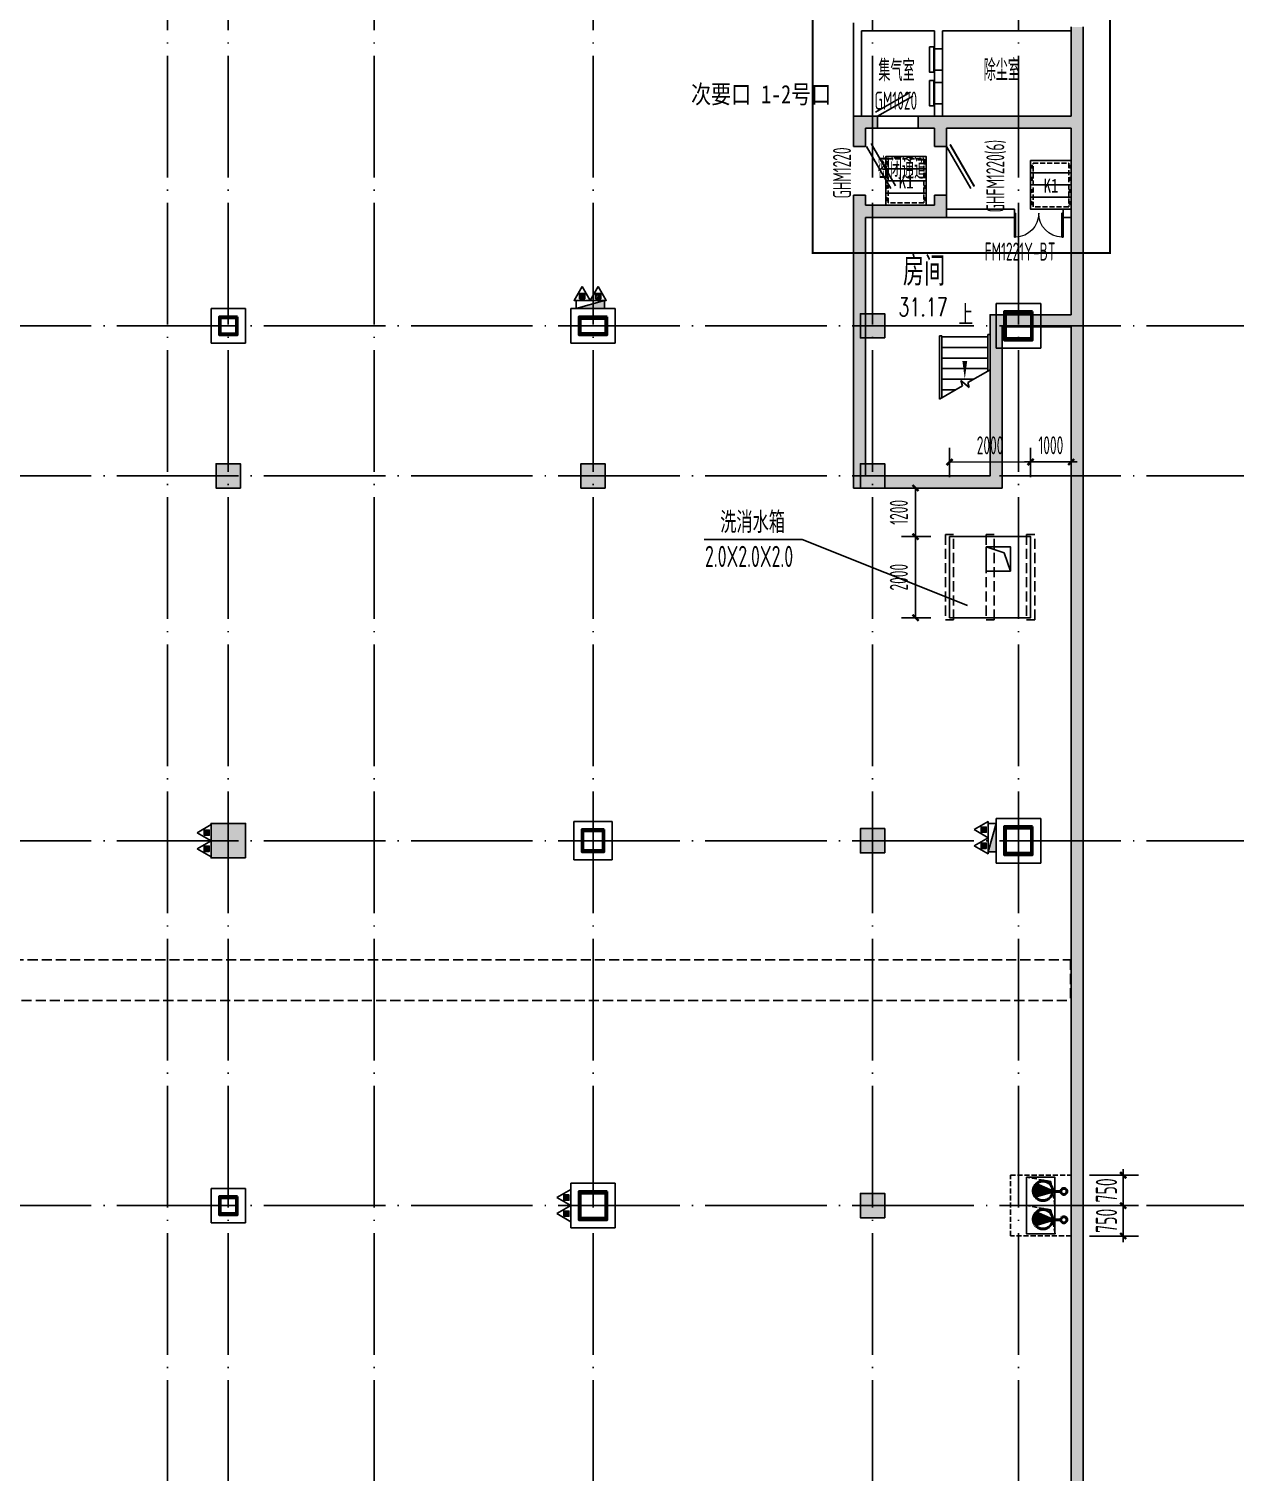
# Model space of a CAD drawing. Extents: x -473190 to 2138458, y -81875 to 2633646.
# Drawn here: x 626765 to 656534, y 122368 to 157967 of the extents above; entities that cross this region are included whole.
import ezdxf

# ---------------------------------------------------------------- set-up
doc = ezdxf.new("R2010")
doc.units = 0
doc.header["$LTSCALE"] = 1000
for name, pattern in [('__DASH', [0.35, 0.25, -0.1]), ('DASH', [0.35, 0.25, -0.1]), ('DOTE', [2.42, 2, -0.2, 0.02, -0.2]), ('排水', [1.1, 1, -0.1])]:
    doc.linetypes.add(name, pattern=pattern)
for name, color, linetype in [('A-COLUMN', 2, 'Continuous'), ('A-DIM_SYMB', 3, 'Continuous'), ('A-PUB_HATCH', 8, 'Continuous'), ('A-PUB_TEXT', 7, 'Continuous'), ('A-STAIR', 3, 'Continuous'), ('A-WALL', 2, 'Continuous'), ('DOOR_FIRE', 4, 'Continuous'), ('DOOR_FIRE_TEXT', 7, 'Continuous'), ('DOTE', 1, 'DOTE'), ('PUB_DIM', 3, 'Continuous'), ('PUB_HATCH', 8, 'Continuous'), ('RF-JSK', 9, 'Continuous'), ('RF-KBGQ', 15, 'Continuous'), ('RF-KTK', 210, 'Continuous'), ('RF-M', 4, 'Continuous'), ('RF-MBH', 11, 'Continuous'), ('RF-QT', 30, 'Continuous'), ('S-柱', 51, 'Continuous'), ('S-柱-填充', 8, 'Continuous'), ('SPACE', 7, 'Continuous'), ('TWT_DASH', 8, 'DASH'), ('TWT_TEXT', 7, 'Continuous'), ('TWT_水箱', 7, 'Continuous'), ('W-EQUIP_消火栓', 7, 'Continuous'), ('W-EQUIP_灭火器', 7, 'Continuous'), ('图层1', 7, 'Continuous'), ('排水', 4, 'Continuous'), ('索引线', 252, 'Continuous'), ('集水坑', 4, 'Continuous')]:
    doc.layers.add(name, color=color, linetype=linetype)
doc.layers.add('GPS-污水', color=2, linetype='排水', lineweight=40)
doc.layers.add('RF-WZ', color=110, linetype='Continuous', lineweight=0)
doc.styles.add('8B2_02', font='tssdeng.shx', dxfattribs={"width": 0.6, "bigfont": 'TSSDCHN.shx'})
doc.styles.add('_TCH_DIM', font='SIMPLEX', dxfattribs={"bigfont": 'GBCBIG'})
doc.styles.add('_TCH_DIM_T3', font='tssdeng.shx', dxfattribs={"width": 0.564706, "bigfont": '@@@tssdchn.shx'})
doc.styles.add('_TCH_SPACE', font='SIMPLEX', dxfattribs={"height": 5, "bigfont": 'GBCBIG'})
doc.styles.add('_TCH_WINDOW', font='tssdeng.shx', dxfattribs={"width": 0.8, "height": 3.5, "bigfont": 'tssdchn.shx'})
doc.styles.get("Standard").update_dxf_attribs({"font": 'gbenor.shx', "bigfont": 'gbcbig.shx'})
doc.styles.add('TYDG_01', font='', dxfattribs={"width": 0.8})
doc.styles.add('TYDG_02', font='TSSDENG', dxfattribs={"width": 0.8, "bigfont": 'TSSDCHN'})
doc.styles.get('TYDG_01').set_extended_font_data('SimSun')
doc.dimstyles.new('_TCH_ARCH&&150', dxfattribs={"dimtxt": 525, "dimasz": 150, "dimexe": 375, "dimexo": 450, "dimgap": 150, "dimtad": 1, "dimdec": 0, "dimzin": 0, "dimdsep": 46, "dimtxsty": '_TCH_DIM_T3', "dimblk": 'ARCHTICK', "dimcen": 0.09, "dimclrt": 7, "dimazin": 2, "dimtfac": 1, "dimtdec": 0, "dimtix": 1, "dimtmove": 2, "dimatfit": 3, "dimfxl": 0, "dimtolj": 1, "dimtzin": 0, "dimarcsym": 0})
doc.dimstyles.new('_TWT_ARCH&&150', dxfattribs={"dimtxt": 446.25, "dimasz": 150, "dimexe": 375, "dimexo": 450, "dimgap": 189.375, "dimtad": 1, "dimdec": 0, "dimzin": 0, "dimdsep": 46, "dimtxsty": '_TCH_DIM_T3', "dimblk": 'ARCHTICK', "dimcen": 0.09, "dimclrt": 7, "dimazin": 2, "dimtfac": 1, "dimtdec": 0, "dimtix": 1, "dimtmove": 2, "dimatfit": 3, "dimfxl": 0, "dimtolj": 1, "dimtzin": 0, "dimarcsym": 0})

# ---------------------------------------------------------------- blocks, each defined once
blk = doc.blocks.new('$SB01_1')
h = blk.add_hatch(color=256)
h.dxf.hatch_style = 1
h.paths.add_polyline_path([(-0.381, -0.323), (0.5, 0), (-0.381, 0.323)])
h.paths.add_polyline_path([(0, 0), (0.002, 0), (0.002, 0.001), (0, 0.001)], flags=24)
h.paths.add_polyline_path([(0, -0.002), (0.003, -0.002), (0.003, -0.001), (0, -0.001)], flags=24)
h.paths.add_polyline_path([(0, -0.003), (0.003, -0.003), (0.003, -0.002), (0, -0.002)], flags=24)
for p, q in [((0.5, 0), (-0.381, 0.323)), ((-0.381, 0.323), (-0.381, -0.323)), ((0.5, 0), (-0.381, -0.323))]:
    blk.add_line(p, q)
blk.add_circle((0, 0), 0.5)
at = {"flags": 1}
for tag, p in [('UNIT', (0, 0)), ('SPEC', (0, -0.002)), ('WHAT', (0, -0.003))]:
    blk.add_attdef(tag, p, '', height=0.001, dxfattribs=at)
blk = doc.blocks.new('人防集水坑')
at = {"layer": 'GPS-污水', "linetype": '排水'}
for p, q in [((307486, 701151), (307284, 701151)), ((307486, 700451), (307284, 700451))]:
    blk.add_line(p, q, dxfattribs=at)
for centre in [(307561, 701151), (307561, 700451)]:
    blk.add_circle(centre, 75, dxfattribs=at)
at = {"layer": '集水坑', "linetype": 'DASH', "ltscale": 0.5}
blk.add_lwpolyline([(306241, 700051), (306241, 701551), (307741, 701551), (307741, 700051)], close=True, dxfattribs=at)
at = {"layer": '集水坑', "linetype": 'Continuous', "ltscale": 0.5}
for points in [[(306641, 701501), (306641, 700801), (307341, 700801), (307341, 701501)], [(306641, 700801), (306641, 700101), (307341, 700101), (307341, 700801)]]:
    blk.add_lwpolyline(points, close=True, dxfattribs=at)
at = {"layer": '集水坑', "linetype": 'DASH', "ltscale": 0.5}
for points in [[(307341, 700801), (307237, 701397), (306641, 701501)], [(307347, 700101), (307243, 700697), (306647, 700801)]]:
    blk.add_lwpolyline(points, dxfattribs=at)
at = {"layer": 'GPS-污水', "linetype": '排水', "xscale": -480.0000000000002, "yscale": 480.0000000000002, "zscale": 480.0000000000002, "rotation": 176.2535374729293}
for p in [(307045, 701164, 0), (307045, 700464, 0)]:
    blk.add_blockref('$SB01_1', p, dxfattribs=at)
blk = doc.blocks.new('_ArchTick')
at = {"color": 0, "linetype": 'ByBlock', "const_width": 0.4}
blk.add_lwpolyline([(-0.5, -0.5), (0.5, 0.5)], dxfattribs=at)
blk = doc.blocks.new('*D5263')
at = {"layer": 'Defpoints', "color": 0, "transparency": 16777216}
for p in [(214934, -54918), (216218, -54918), (214934, -55668)]:
    blk.add_point(p, dxfattribs=at)
at = {"layer": 'PUB_DIM', "color": 0, "lineweight": -2, "transparency": 16777216}
for p, q in [((216218, -54918), (216218, -54768)), ((215384, -54918), (216593, -54918)), ((216218, -55668), (216218, -54918)), ((215384, -55668), (216593, -55668)), ((216218, -55668), (216218, -55818))]:
    blk.add_line(p, q, dxfattribs=at)
at = {"layer": 'PUB_DIM', "color": 0, "lineweight": -2, "transparency": 16777216, "xscale": 150, "yscale": 150, "zscale": 150}
for p, rotation in [((216218, -54918), 270), ((216218, -55668), 90)]:
    blk.add_blockref('_ArchTick', p, dxfattribs=dict(at, rotation=rotation))
at = {"layer": 'PUB_DIM', "color": 7, "transparency": 16777216, "insert": (215805, -55293), "char_height": 525, "attachment_point": 5, "rotation": 90, "style": '_TCH_DIM_T3'}
blk.add_mtext('\\A1;750', dxfattribs=at)
blk = doc.blocks.new('*D5264')
at = {"layer": 'Defpoints', "color": 0, "transparency": 16777216}
for p in [(214934, -55668), (216218, -55668), (214934, -56418)]:
    blk.add_point(p, dxfattribs=at)
at = {"layer": 'PUB_DIM', "color": 0, "lineweight": -2, "transparency": 16777216}
for p, q in [((216218, -55668), (216218, -55518)), ((215384, -55668), (216593, -55668)), ((216218, -56418), (216218, -55668)), ((215384, -56418), (216593, -56418)), ((216218, -56418), (216218, -56568))]:
    blk.add_line(p, q, dxfattribs=at)
at = {"layer": 'PUB_DIM', "color": 0, "lineweight": -2, "transparency": 16777216, "xscale": 150, "yscale": 150, "zscale": 150}
for p, rotation in [((216218, -55668), 270), ((216218, -56418), 90)]:
    blk.add_blockref('_ArchTick', p, dxfattribs=dict(at, rotation=rotation))
at = {"layer": 'PUB_DIM', "color": 7, "transparency": 16777216, "insert": (215805, -56043), "char_height": 525, "attachment_point": 5, "rotation": 90, "style": '_TCH_DIM_T3'}
blk.add_mtext('\\A1;750', dxfattribs=at)
blk = doc.blocks.new('A$C7EFF042E')
at = {"layer": 'A-COLUMN', "color": 6}
for p, q in [((89800, 4000), (88700, 4000)), ((88700, 4000), (88700, 2900)), ((89800, 2900), (89800, 4000)), ((70175, 3875), (69325, 3875)), ((69325, 3875), (69325, 3025)), ((70175, 3025), (70175, 3875)), ((79300, 3875), (78200, 3875)), ((78200, 3875), (78200, 3025)), ((79300, 3025), (79300, 3875)), ((69325, 3025), (70175, 3025)), ((78200, 3025), (79300, 3025)), ((88700, 2900), (89800, 2900)), ((79225, -8775), (78275, -8775)), ((78275, -8775), (78275, -9725)), ((79225, -9725), (79225, -8775)), ((89800, -8700), (88700, -8700)), ((88700, -8700), (88700, -9800)), ((89800, -9800), (89800, -8700)), ((78275, -9725), (79225, -9725)), ((88700, -9800), (89800, -9800)), ((79300, -17700), (78200, -17700)), ((78200, -17700), (78200, -18800)), ((79300, -18800), (79300, -17700)), ((70175, -17825), (69325, -17825)), ((69325, -17825), (69325, -18675)), ((70175, -18675), (70175, -17825)), ((69325, -18675), (70175, -18675)), ((78200, -18800), (79300, -18800))]:
    blk.add_line(p, q, dxfattribs=at)
at = {"layer": 'S-柱', "color": 6, "lineweight": 35}
for points in [[(69975, 3675), (69525, 3675), (69525, 3225), (69975, 3225)], [(69975, 3675), (69525, 3675), (69525, 3225), (69975, 3225)], [(79100, 3675), (78400, 3675), (78400, 3225), (79100, 3225)], [(79100, 3675), (78400, 3675), (78400, 3225), (79100, 3225)], [(89600, 3800), (88900, 3800), (88900, 3100), (89600, 3100)], [(89600, 3800), (88900, 3800), (88900, 3100), (89600, 3100)], [(79025, -8975), (78475, -8975), (78475, -9525), (79025, -9525)], [(79025, -8975), (78475, -8975), (78475, -9525), (79025, -9525)], [(89600, -8900), (88900, -8900), (88900, -9600), (89600, -9600)], [(89600, -8900), (88900, -8900), (88900, -9600), (89600, -9600)], [(69975, -18025), (69525, -18025), (69525, -18475), (69975, -18475)], [(69975, -18025), (69525, -18025), (69525, -18475), (69975, -18475)], [(79100, -17900), (78400, -17900), (78400, -18600), (79100, -18600)], [(79100, -17900), (78400, -17900), (78400, -18600), (79100, -18600)]]:
    blk.add_lwpolyline(points, close=True, dxfattribs=at)
at = {"layer": 'S-柱-填充', "color": 6, "lineweight": 35}
for points in [[(69945, 3255), (69555, 3255), (69555, 3645), (69945, 3645)], [(79060, 3265), (78440, 3265), (78440, 3635), (79060, 3635)], [(89560, 3140), (88940, 3140), (88940, 3760), (89560, 3760)], [(78995, -9495), (78505, -9495), (78505, -9005), (78995, -9005)], [(89560, -9560), (88940, -9560), (88940, -8940), (89560, -8940)], [(69945, -18445), (69555, -18445), (69555, -18055), (69945, -18055)], [(79060, -18560), (78440, -18560), (78440, -17940), (79060, -17940)]]:
    blk.add_lwpolyline(points, close=True, dxfattribs=at)
blk = doc.blocks.new('A$C4F5A101F')
at = {"layer": 'DOTE', "color": 16, "linetype": 'DOTE', "ltscale": 1.5}
for p, q in [((-99489.7, 16373.7), (-99489.7, -213765.2)), ((-88989.7, 16373.7), (-88989.7, -213765.2)), ((-78489.7, 16373.7), (-78489.7, -213765.2)), ((-39660.8, -4807.4), (-180399, -4807.4)), ((-39660.8, -8507.4), (-180399, -8507.4)), ((-39660.8, -17507.4), (-180399, -17507.4)), ((-39660.8, -26507.4), (-180399, -26507.4))]:
    blk.add_line(p, q, dxfattribs=at)
at = {"layer": 'DOTE', "color": 127, "linetype": 'DOTE', "ltscale": 1.5}
for p, q in [((-97989.7, 16373.7), (-97989.7, -213765.2)), ((-94389.7, 16373.7), (-94389.7, -213765.2)), ((-82089.7, 16373.7), (-82089.7, -213765.2))]:
    blk.add_line(p, q, dxfattribs=at)
blk = doc.blocks.new('$TwtSys$00000434')
for p, q in [((-0.5, 0.5), (-0.5, -0.5)), ((-0.5, -0.5), (0.5, 0.5)), ((0.5, 0.5), (-0.5, 0.5)), ((0.5, -0.5), (0.5, 0.5)), ((-0.5, -0.5), (0.5, -0.5))]:
    blk.add_line(p, q)
blk.add_solid([(0.5, -0.5), (0.5, 0.5), (-0.5, -0.5)])
blk = doc.blocks.new('$TwtSys$00000546')
h = blk.add_hatch()
h.set_pattern_fill('ANSI31', color=256, scale=200, style=0)
h.set_pattern_definition([(45, (-38543.802, -6670.83), (-17.67767, 17.67767), [])])
h.paths.add_polyline_path([(-65, 174), (65, 174), (65, 44), (-65, 44)])
for points in [[(0, 344), (-198, 0), (198, 0)], [(-65, 174), (65, 174), (65, 44), (-65, 44)]]:
    blk.add_lwpolyline(points, close=True)
blk = doc.blocks.new('RFJSK1')
at = {"layer": 'RF-JSK'}
for p, q in [((220418, 104411), (220418, 104351)), ((221398, 104411), (221398, 104351)), ((220418, 104111), (220418, 104051)), ((221398, 104111), (221398, 104051)), ((220418, 103811), (220418, 103751)), ((221398, 103811), (221398, 103751)), ((220418, 103511), (220418, 103451)), ((221398, 103511), (221398, 103451))]:
    blk.add_line(p, q, dxfattribs=at)
for points in [[(220408, 104531), (221408, 104531), (221408, 103331), (220408, 103331), (220408, 104531)], [(220408, 104411), (220408, 104531), (221408, 104531), (221408, 104411)], [(220408, 104411), (220448, 104411), (220448, 104351), (220408, 104351)], [(221408, 104351), (221408, 104231), (220408, 104231), (220408, 104351)], [(221408, 104411), (221368, 104411), (221368, 104351), (221408, 104351)], [(220408, 104111), (220408, 104231), (221408, 104231), (221408, 104111)], [(220408, 104111), (220448, 104111), (220448, 104051), (220408, 104051)], [(221408, 104051), (221408, 103931), (220408, 103931), (220408, 104051)], [(221408, 104111), (221368, 104111), (221368, 104051), (221408, 104051)], [(220408, 103811), (220408, 103931), (221408, 103931), (221408, 103811)], [(220408, 103811), (220448, 103811), (220448, 103751), (220408, 103751)], [(221408, 103751), (221408, 103631), (220408, 103631), (220408, 103751)], [(220408, 103511), (220408, 103631), (221408, 103631), (221408, 103511)], [(221408, 103811), (221368, 103811), (221368, 103751), (221408, 103751)], [(220408, 103511), (220448, 103511), (220448, 103451), (220408, 103451)], [(221408, 103451), (221408, 103331), (220408, 103331), (220408, 103451)], [(221408, 103511), (221368, 103511), (221368, 103451), (221408, 103451)]]:
    blk.add_lwpolyline(points, dxfattribs=at)
at = {"layer": 'RF-JSK', "linetype": '__DASH', "ltscale": 0.5}
blk.add_lwpolyline([(220468, 104471), (221348, 104471), (221348, 103391), (220468, 103391)], close=True, dxfattribs=at)
at = {"layer": 'RF-JSK', "color": 110, "style": 'TYDG_01', "width": 0.8}
blk.add_text('K1', height=339.9, dxfattribs=at).set_placement((220727, 103744))
blk = doc.blocks.new('$DorLib2D$00000002')
for p, q in [((-0.5, 0), (-0.5, 0.4875)), ((-0.475, 0.4875), (-0.5, 0.4875)), ((-0.475, 0), (-0.475, 0.4875)), ((0.475, 0), (0.475, 0.4875)), ((0.475, 0.4875), (0.5, 0.4875)), ((0.5, 0), (0.5, 0.4875)), ((-0.5, 0), (-0.475, 0)), ((0.5, 0), (0.475, 0))]:
    blk.add_line(p, q)
at = {"lineweight": 13}
for centre, start, end in [((-0.4875, 0), 0, 88.53072), ((0.4875, 0), 91.46928, 180)]:
    blk.add_arc(centre, 0.4875, start, end, dxfattribs=at)
blk = doc.blocks.new('$DorLib2D$00000180')
at = {"color": 0}
for p, q in [((-0.557, 0.242), (0.309, 0.742)), ((-0.5, 0.143), (0.366, 0.643))]:
    blk.add_line(p, q, dxfattribs=at)
blk = doc.blocks.new('$DorLib2D$00000192')
at = {"color": 0}
blk.add_line((-0.5, 0.125), (0.366, 0.625), dxfattribs=at)
at = {"color": 0, "const_width": 0.0417}
blk.add_lwpolyline([(-0.542, 0.197), (0.324, 0.697)], dxfattribs=at)
blk = doc.blocks.new('rfk')
at = {"layer": 'A-PUB_HATCH'}
for points in [[(531673.2, -659885.2), (531673.2, -660635.2), (531973.2, -660635.2), (531973.2, -660185.2)], [(531973.2, -660185.2), (532273.2, -660185.2), (532273.2, -659885.2), (531673.2, -659885.2)], [(533773.2, -659885.2), (533273.2, -659885.2), (533273.2, -660185.2), (533673.2, -660185.2), (533806.5, -660085.2)], [(533806.5, -660085.2), (533973.2, -660185.2), (537048.2, -660185.2), (537148.2, -660035.2), (537048.2, -659885.2), (533773.2, -659885.2)], [(533673.2, -660185.2), (533673.2, -660635.2), (533973.2, -660635.2), (533973.2, -660185.2), (533806.5, -660085.2)], [(531973.2, -662085.2), (531973.2, -661835.2), (531673.2, -661835.2), (531673.2, -662285.2), (531873.2, -662251.9)], [(531873.2, -662251.9), (531973.2, -662385.2), (533973.2, -662385.2), (533673.2, -662085.2), (531973.2, -662085.2)], [(533973.2, -662385.2), (533973.2, -661835.2), (533673.2, -661835.2), (533673.2, -662085.2)], [(531873.2, -662251.9), (531673.2, -662285.2), (531673.2, -669060.2), (531973.2, -668760.2), (531973.2, -662385.2)], [(535048.2, -668760.2), (535348.2, -669060.2), (535348.2, -665085.2), (535048.2, -664785.2)], [(535048.2, -664785.2), (535348.2, -665085.2), (537048.2, -665085.2), (537148.2, -664918.6), (537048.2, -664785.2)], [(531973.2, -668760.2), (531673.2, -669060.2), (535348.2, -669060.2), (535048.2, -668760.2)]]:
    blk.add_hatch(color=256, dxfattribs=at).paths.add_polyline_path(points)
at = {"layer": 'PUB_HATCH'}
for points in [[(537148.2, -660035.2), (537348.2, -660035.2), (537348.2, -657685.2), (537048.2, -657685.2), (537048.2, -659885.2)], [(537048.2, -662285.2), (537348.2, -662285.2), (537348.2, -660035.2), (537148.2, -660035.2), (537048.2, -660185.2)], [(537148.2, -664918.6), (537348.2, -664885.2), (537348.2, -662285.2), (537048.2, -662285.2), (537048.2, -664785.2)], [(537048.2, -702560.2), (537348.2, -702560.2), (537348.2, -664885.2), (537148.2, -664918.6), (537048.2, -665085.2)]]:
    blk.add_hatch(color=256, dxfattribs=at).paths.add_polyline_path(points)
blk.add_lwpolyline([(531973.2, -662385.2), (533973.2, -662385.2), (533973.2, -660185.2), (537048.2, -660185.2), (537048.2, -664785.2), (535048.2, -664785.2), (535048.2, -668760.2), (531973.2, -668760.2), (531973.2, -662385.2)])
at = {"layer": 'A-WALL'}
for p, q in [((531673.2, -657585.2), (531673.2, -659885.2)), ((531873.2, -657785.2), (531873.2, -659885.2)), ((531873.2, -657785.2), (533673.2, -657785.2)), ((533673.2, -657785.2), (533673.2, -658225.2)), ((533873.2, -657785.2), (537048.2, -657785.2)), ((533873.2, -658225.2), (533873.2, -657785.2)), ((533673.2, -658225.2), (533873.2, -658225.2)), ((533673.2, -658755.2), (533673.2, -659055.2)), ((533873.2, -658755.2), (533673.2, -658755.2)), ((533873.2, -659055.2), (533873.2, -658755.2)), ((533673.2, -659055.2), (533873.2, -659055.2)), ((533873.2, -659585.2), (533673.2, -659585.2)), ((533673.2, -659585.2), (533673.2, -659885.2)), ((533873.2, -659885.2), (533873.2, -659585.2)), ((531873.2, -659885.2), (531673.2, -659885.2)), ((533673.2, -659885.2), (533873.2, -659885.2)), ((535648.2, -662185.2), (533973.2, -662185.2)), ((533973.2, -662385.2), (535648.2, -662385.2)), ((535648.2, -662385.2), (535648.2, -662185.2)), ((537048.2, -662185.2), (536848.2, -662185.2)), ((536848.2, -662185.2), (536848.2, -662385.2)), ((536848.2, -662385.2), (537048.2, -662385.2))]:
    blk.add_line(p, q, dxfattribs=at)
at = {"layer": 'RF-M', "linetype": 'DASH'}
for p, q in [((533873.2, -658225.2), (533673.2, -658225.2)), ((533673.2, -658755.2), (533873.2, -658755.2)), ((533873.2, -659055.2), (533673.2, -659055.2)), ((533673.2, -659585.2), (533873.2, -659585.2))]:
    blk.add_line(p, q, dxfattribs=at)
at = {"layer": 'RF-M'}
for p, q in [((533673.2, -658225.2, 0.1), (533673.2, -658755.2, 0.1)), ((533873.2, -658225.2, 0.1), (533873.2, -658755.2, 0.1)), ((533673.2, -659055.2, 0.1), (533673.2, -659585.2, 0.1)), ((533873.2, -659055.2, 0.1), (533873.2, -659585.2, 0.1)), ((532273.2, -659885.2), (533273.2, -659885.2)), ((532273.2, -660185.2), (533273.2, -660185.2))]:
    blk.add_line(p, q, dxfattribs=at)
at = {"layer": 'RF-M', "elevation": 0.1}
for points in [[(533556.1, -658175.2), (533656.1, -658175.2), (533656.1, -658805.2), (533556.1, -658805.2)], [(533556.1, -659005.2), (533656.1, -659005.2), (533656.1, -659635.2), (533556.1, -659635.2)]]:
    blk.add_lwpolyline(points, close=True, dxfattribs=at)
at = {"layer": 'RF-QT'}
for p, q in [((537048.2, -659885.2), (537048.2, -657685.2)), ((537348.2, -660035.2), (537348.2, -657685.2)), ((531673.2, -659885.2), (531673.2, -660635.2)), ((532273.2, -659885.2), (531673.2, -659885.2)), ((532273.2, -660185.2), (532273.2, -659885.2)), ((533773.2, -659885.2), (533273.2, -659885.2)), ((533273.2, -659885.2), (533273.2, -660185.2)), ((533773.2, -659885.2), (537048.2, -659885.2)), ((531973.2, -660635.2), (531973.2, -660185.2)), ((531973.2, -660185.2), (532273.2, -660185.2)), ((533273.2, -660185.2), (533673.2, -660185.2)), ((533673.2, -660185.2), (533673.2, -660635.2)), ((533973.2, -660635.2), (533973.2, -660185.2)), ((533973.2, -660185.2), (537048.2, -660185.2)), ((537048.2, -662285.2), (537048.2, -660185.2)), ((537348.2, -662285.2), (537348.2, -660035.2)), ((531673.2, -660635.2), (531973.2, -660635.2)), ((533673.2, -660635.2), (533973.2, -660635.2)), ((531973.2, -661835.2), (531673.2, -661835.2)), ((531673.2, -661835.2), (531673.2, -662285.2)), ((531973.2, -662085.2), (531973.2, -661835.2)), ((531973.2, -662085.2), (533673.2, -662085.2)), ((533973.2, -661835.2), (533673.2, -661835.2)), ((533673.2, -661835.2), (533673.2, -662085.2)), ((533973.2, -662385.2), (533973.2, -661835.2)), ((531673.2, -662285.2), (531673.2, -669060.2)), ((531973.2, -662385.2), (533973.2, -662385.2)), ((531973.2, -662385.2), (531973.2, -668760.2)), ((537048.2, -664785.2), (537048.2, -662285.2)), ((537348.2, -664885.2), (537348.2, -662285.2)), ((535048.2, -668760.2), (535048.2, -664785.2)), ((535048.2, -664785.2), (537048.2, -664785.2)), ((537348.2, -702560.2), (537348.2, -664885.2)), ((535348.2, -669060.2), (535348.2, -665085.2)), ((535348.2, -665085.2), (537048.2, -665085.2)), ((537048.2, -702560.2), (537048.2, -665085.2)), ((531973.2, -668760.2), (535048.2, -668760.2)), ((531673.2, -669060.2), (535348.2, -669060.2))]:
    blk.add_line(p, q, dxfattribs=at)
at = {"layer": 'DOOR_FIRE'}
ref = blk.add_blockref('$DorLib2D$00000002', (536248.2, -662285.2), dxfattribs=dict(at, xscale=1200, yscale=-1200, zscale=200))
ref.add_attrib('A', 'FM1221Y-BT', (534912.4, -663451), dxfattribs={"layer": 'DOOR_FIRE_TEXT', "height": 446.25, "style": '_TCH_WINDOW', "width": 0.564706})
at = {"layer": 'RF-JSK', "linetype": 'ByBlock'}
for p in [(312065, -765415.8), (315640, -765515.8)]:
    blk.add_blockref('RFJSK1', p, dxfattribs=at)
at = {"layer": 'RF-M'}
ref = blk.add_blockref('$DorLib2D$00000180', (532773.2, -660035.2), dxfattribs=dict(at, xscale=1000, yscale=1000, zscale=300, rotation=359.9999999999867))
ref.add_attrib('A', 'GM1020', (532196.5, -659728.5), dxfattribs={"layer": 'RF-MBH', "height": 446.25, "style": '_TCH_WINDOW', "width": 0.564706})
ref = blk.add_blockref('$DorLib2D$00000180', (531823.2, -661235.2), dxfattribs=dict(at, xscale=1200, yscale=1200, zscale=300, rotation=270))
ref.add_attrib('A', 'GHM1220', (531616.4, -661918.5), dxfattribs={"layer": 'RF-MBH', "height": 446.25, "rotation": 90, "style": '_TCH_WINDOW', "width": 0.564706})
ref = blk.add_blockref('$DorLib2D$00000192', (533823.2, -661235.2), dxfattribs=dict(at, xscale=1200, yscale=1200, zscale=300, rotation=270))
ref.add_attrib('A', 'GHFM1220(6)', (535399.9, -662259.4), dxfattribs={"layer": 'RF-MBH', "height": 446.25, "rotation": 90, "style": '_TCH_WINDOW', "width": 0.564706})
at = {"layer": 'RF-WZ', "style": '8B2_02', "width": 0.6}
for s, p in [('集气室', (532289.2, -659026.1)), ('除尘室', (534887.5, -659014.2)), ('密闭通道', (532272.8, -661441.7))]:
    blk.add_text(s, height=525, dxfattribs=at).set_placement(p)
at = {"layer": 'SPACE', "style": '_TCH_SPACE'}
blk.add_text('房间', height=723.4, dxfattribs=at).set_placement((532897.6, -664071.7))
at = {"layer": 'SPACE', "style": '_TCH_SPACE', "width": 0.705882}
blk.add_text('31.17', height=446.25, dxfattribs=at).set_placement((532786.4, -664819.8))
blk = doc.blocks.new('zsgc')
at = {"layer": 'RF-KBGQ', "color": 15, "linetype": 'DASH'}
for p, q in [((-296332.3, -166112.2), (-296332.3, -138973.3)), ((-296332.3, -138973.3), (-295332.3, -138973.3)), ((-295332.3, -166612.2), (-295332.3, -138973.3))]:
    blk.add_line(p, q, dxfattribs=at)
blk = doc.blocks.new('*D5965')
at = {"layer": 'Defpoints', "color": 0, "transparency": 16777216}
for p in [(299, -11558), (1299, -11557), (1300, -12357)]:
    blk.add_point(p, dxfattribs=at)
at = {"layer": 'TWT_水箱', "color": 0, "lineweight": -2, "transparency": 16777216}
for p, q in [((299, -12008), (300, -12733)), ((1300, -12007), (1300, -12732)), ((300, -12358), (150, -12358)), ((300, -12358), (1300, -12357)), ((1300, -12357), (1450, -12357))]:
    blk.add_line(p, q, dxfattribs=at)
at = {"layer": 'TWT_水箱', "color": 0, "lineweight": -2, "transparency": 16777216, "xscale": 150, "yscale": 150, "zscale": 150}
for p, rotation in [((300, -12358), 0.05100698016765826), ((1300, -12357), 180.0510069801677)]:
    blk.add_blockref('_ArchTick', p, dxfattribs=dict(at, rotation=rotation))
at = {"layer": 'TWT_水箱', "color": 7, "transparency": 16777216, "insert": (799, -11945), "char_height": 446.2, "attachment_point": 5, "rotation": 0.051, "style": '_TCH_DIM_T3'}
blk.add_mtext('\\A1;1000', dxfattribs=at)
blk = doc.blocks.new('*D5966')
at = {"layer": 'Defpoints', "color": 0, "transparency": 16777216}
for p in [(-1701, -11560), (299, -11558), (300, -12358)]:
    blk.add_point(p, dxfattribs=at)
at = {"layer": 'TWT_水箱', "color": 0, "lineweight": -2, "transparency": 16777216}
for p, q in [((-1701, -12010), (-1700, -12735)), ((299, -12008), (300, -12733)), ((-1700, -12360), (300, -12358))]:
    blk.add_line(p, q, dxfattribs=at)
at = {"layer": 'TWT_水箱', "color": 0, "lineweight": -2, "transparency": 16777216, "xscale": 150, "yscale": 150, "zscale": 150}
for p, rotation in [((-1700, -12360), 180.0510069801676), ((300, -12358), 0.05100698016767324)]:
    blk.add_blockref('_ArchTick', p, dxfattribs=dict(at, rotation=rotation))
at = {"layer": 'TWT_水箱', "color": 7, "transparency": 16777216, "insert": (-701, -11947), "char_height": 446.2, "attachment_point": 5, "rotation": 0.051, "style": '_TCH_DIM_T3'}
blk.add_mtext('\\A1;2000', dxfattribs=at)
blk = doc.blocks.new('*D5967')
at = {"layer": 'Defpoints', "color": 0, "transparency": 16777216}
for p in [(-3340, -14200), (-2540, -14200), (-3340, -16200)]:
    blk.add_point(p, dxfattribs=at)
at = {"layer": 'TWT_水箱', "color": 0, "lineweight": -2, "transparency": 16777216}
for p, q in [((-2890, -14200), (-2165, -14200)), ((-2540, -16200), (-2540, -14200)), ((-2890, -16200), (-2165, -16200))]:
    blk.add_line(p, q, dxfattribs=at)
at = {"layer": 'TWT_水箱', "color": 0, "lineweight": -2, "transparency": 16777216, "xscale": 150, "yscale": 150, "zscale": 150}
for p, rotation in [((-2540, -14200), 90), ((-2540, -16200), 270)]:
    blk.add_blockref('_ArchTick', p, dxfattribs=dict(at, rotation=rotation))
at = {"layer": 'TWT_水箱', "color": 7, "transparency": 16777216, "insert": (-2952, -15200), "char_height": 446.2, "attachment_point": 5, "rotation": 90, "style": '_TCH_DIM_T3'}
blk.add_mtext('\\A1;2000', dxfattribs=at)
blk = doc.blocks.new('*D5968')
at = {"layer": 'Defpoints', "color": 0, "transparency": 16777216}
for p in [(-3340, -13000), (-2540, -13000), (-3340, -14200)]:
    blk.add_point(p, dxfattribs=at)
at = {"layer": 'TWT_水箱', "color": 0, "lineweight": -2, "transparency": 16777216}
for p, q in [((-2890, -13000), (-2165, -13000)), ((-2540, -14200), (-2540, -13000)), ((-2890, -14200), (-2165, -14200))]:
    blk.add_line(p, q, dxfattribs=at)
at = {"layer": 'TWT_水箱', "color": 0, "lineweight": -2, "transparency": 16777216, "xscale": 150, "yscale": 150, "zscale": 150}
for p, rotation in [((-2540, -13000), 90), ((-2540, -14200), 270)]:
    blk.add_blockref('_ArchTick', p, dxfattribs=dict(at, rotation=rotation))
at = {"layer": 'TWT_水箱', "color": 7, "transparency": 16777216, "insert": (-2952, -13600), "char_height": 446.2, "attachment_point": 5, "rotation": 90, "style": '_TCH_DIM_T3'}
blk.add_mtext('\\A1;1200', dxfattribs=at)
blk = doc.blocks.new('_FZH')
blk.add_lwpolyline([(-0.5, -0.5), (0.5, -0.5), (0.5, 0.5), (-0.5, 0.5)], close=True)
at = {"layer": 'PUB_HATCH'}
blk.add_solid([(-0.5, -0.5), (0.5, -0.5), (-0.5, 0.5), (0.5, 0.5)], dxfattribs=at)
blk = doc.blocks.new('A$C3672542B')
at = {"layer": '排水', "color": 3, "linetype": 'DASH'}
for points in [[(212193.2, -53677.7, 0, 0, 0), (212905.1, -54389.6, 160, 0, 0), (213329.3, -54813.9, 0, 0, 0)], [(212193.2, -57658.7, 0, 0, 0), (212905.1, -56946.8, 160, 0, 0), (213329.3, -56522.6, 0, 0, 0)]]:
    blk.add_lwpolyline(points, format="xyseb", dxfattribs=at)
at = {"layer": '集水坑', "linetype": 'Continuous'}
blk.add_blockref('人防集水坑', (-92807.4, -756468.9), dxfattribs=at)
at = {"layer": 'PUB_DIM'}
for p1, p2, picture, middle in [((214933.7, -55668.2), (214933.7, -54918.2), '*D5263', (215805.4, -55293.2)), ((214933.7, -56418.2), (214933.7, -55668.2), '*D5264', (215805.4, -56043.2))]:
    dim = blk.add_aligned_dim(p1=p1, p2=p2, distance=-1284.2, dimstyle='_TCH_ARCH&&150', dxfattribs=at)
    dim.commit()
    dim.dimension.update_dxf_attribs({"geometry": picture, "text_midpoint": middle})
blk = doc.blocks.new('A$C4CB31E69')
at = {"layer": 'TWT_DASH'}
for points in [[(-1800, -14150), (-1800, -16250), (-1600, -16250), (-1600, -14150)], [(-800, -14150), (-800, -16250), (-600, -16250), (-600, -14150)], [(200, -14150), (200, -16250), (400, -16250), (400, -14150)]]:
    blk.add_lwpolyline(points, close=True, dxfattribs=at)
at = {"layer": 'TWT_水箱'}
for p, q in [((-5335.5, -14267.8), (-7760.4, -14267.8)), ((-1259.3, -15900), (-5335.5, -14267.8)), ((-800, -14450), (-350, -14600)), ((-200, -15050), (-350, -14600))]:
    blk.add_line(p, q, dxfattribs=at)
for points in [[(-1700, -14200), (-1700, -16200), (300, -16200), (300, -14200)], [(-800, -14450), (-800, -15050), (-200, -15050), (-200, -14450)]]:
    blk.add_lwpolyline(points, close=True, dxfattribs=at)
at = {"layer": 'TWT_TEXT', "style": 'TYDG_02'}
for s, width, p in [('洗消水箱', 0.8, (-7359.9, -14110.3)), ('2.0X2.0X2.0', 0.64, (-7736.9, -14950.3))]:
    blk.add_text(s, height=525, dxfattribs=dict(at, width=width)).set_placement(p)
at = {"layer": 'TWT_水箱'}
for p1, p2, picture, middle in [((-1700.9, -11560), (299.1, -11558.2), '*D5966', (-700.6, -11946.6)), ((299.1, -11558.2), (1299.2, -11557.3), '*D5965', (799.5, -11945.2)), ((-3339.8, -14200), (-3339.8, -13000), '*D5968', (-2952.3, -13600)), ((-3339.8, -16200), (-3339.8, -14200), '*D5967', (-2952.3, -15200))]:
    dim = blk.add_aligned_dim(p1=p1, p2=p2, distance=-800, dimstyle='_TWT_ARCH&&150', dxfattribs=at)
    dim.commit()
    dim.dimension.update_dxf_attribs({"geometry": picture, "text_midpoint": middle})

msp = doc.modelspace()

# ---------------------------------------------------------------- linework, layer by layer
at = {"layer": 'A-COLUMN'}
for p, q in [((651737.2, 151192.4), (650637.2, 151192.4)), ((650637.2, 151192.4), (650637.2, 150092.4)), ((651737.2, 150092.4), (651737.2, 151192.4)), ((650637.2, 150092.4), (651737.2, 150092.4))]:
    msp.add_line(p, q, dxfattribs=at)
at = {"layer": 'A-DIM_SYMB'}
msp.add_lwpolyline([(649862.2, 150497.4, 0, 0, 0), (649862.2, 149327.4, 0, 120, 0), (649862.2, 149777.4, 0, 0, 0)], format="xyseb", dxfattribs=at)
at = {"layer": 'A-STAIR'}
for p, q in [((649237.2, 150397.4), (649237.2, 148836.5)), ((649297.2, 150397.4), (649237.2, 150397.4)), ((649237.2, 150367.4), (649237.2, 148836.5)), ((649297.2, 150397.4), (649297.2, 148871.2)), ((650427.2, 150367.4), (649297.2, 150367.4)), ((650427.2, 150427.4), (650427.2, 149523.6)), ((650487.2, 150427.4), (650427.2, 150427.4)), ((650487.2, 150427.4), (650487.2, 149558.2)), ((650487.2, 150367.4), (650487.2, 149558.2)), ((650427.2, 150107.4), (649297.2, 150107.4)), ((650427.2, 149847.4), (649297.2, 149847.4)), ((650427.2, 149587.4), (649297.2, 149587.4)), ((649940, 149242.3), (650487.2, 149558.2)), ((649237.2, 148836.5), (649801.7, 149162.4)), ((650087.4, 149327.4), (649297.2, 149327.4)), ((649801.7, 149162.4), (649766.8, 149292.8)), ((649766.8, 149292.8), (649972.8, 149119.9)), ((649972.8, 149119.9), (649940, 149242.3)), ((649637.1, 149067.4), (649297.2, 149067.4))]:
    msp.add_line(p, q, dxfattribs=at)
at = {"layer": '图层1', "color": 6, "linetype": 'DASH', "const_width": 50}
msp.add_lwpolyline([(646110.3, 158905), (653447, 158905), (653447, 152440.5), (646110.3, 152440.5)], close=True, dxfattribs=at)

# ---------------------------------------------------------------- block references
at = {"rotation": 270}
msp.add_blockref('zsgc', (791445.2, -161327.1), dxfattribs=at)
for name, p in [('A$C3672542B', (437553.5, 184610.6)), ('A$C4CB31E69', (651187.2, 159642.4))]:
    msp.add_blockref(name, p)
at = {"layer": 'A-COLUMN', "rotation": 90}
for p, xscale, yscale, zscale in [((647587.2, 150642.4), 600, 600, 600), ((631687.2, 146942.4), 600, 600, 600), ((640687.2, 146942.4), 600, 600, 600), ((647587.2, 146942.4), 600, 600, 600), ((631687.2, 137942.4), 850, 850, 850), ((647587.2, 137942.4), 600, 600, 600), ((647587.2, 128942.4), 600, 600, 600)]:
    msp.add_blockref('_FZH', p, dxfattribs=dict(at, xscale=xscale, yscale=yscale, zscale=zscale))
at = {"layer": 'RF-QT'}
for name, p in [('A$C4F5A101F', (729676.9, 155449.8)), ('A$C7EFF042E', (561937.2, 147192.4))]:
    msp.add_blockref(name, p, dxfattribs=at)
at = {"layer": 'W-EQUIP_消火栓', "xscale": 700, "yscale": 200, "zscale": 700}
msp.add_blockref('$TwtSys$00000434', (640618.5, 151167.4), dxfattribs=at)
at = {"layer": 'W-EQUIP_消火栓', "xscale": -700, "yscale": 200, "zscale": 700, "rotation": 90}
msp.add_blockref('$TwtSys$00000434', (650537.2, 138017.4), dxfattribs=at)
at = {"layer": 'W-EQUIP_灭火器'}
for p in [(640420.1, 151267.4), (640816.9, 151267.4)]:
    msp.add_blockref('$TwtSys$00000546', p, dxfattribs=at)
at = {"layer": 'W-EQUIP_灭火器', "rotation": 90}
for p in [(631262.2, 138140.7), (650437.2, 138215.7), (631262.2, 137744), (650437.2, 137819), (640137.2, 129140.7), (640137.2, 128744)]:
    msp.add_blockref('$TwtSys$00000546', p, dxfattribs=at)
at = {"layer": '索引线'}
msp.add_blockref('rfk', (115439, 815702.6), dxfattribs=at)

# ---------------------------------------------------------------- texts
at = {"layer": 'A-PUB_TEXT', "style": '_TCH_DIM'}
msp.add_text('上', height=506.4, dxfattribs=at).set_placement((649705.8, 150654.9))
at = {"layer": 'RF-KTK', "color": 110, "linetype": 'DASH', "style": 'TYDG_01', "width": 0.8}
msp.add_text('次要口 1-2号口 ', height=453.16, dxfattribs=at).set_placement((643106.3, 156129.3))

doc.saveas('drawing.dxf')
